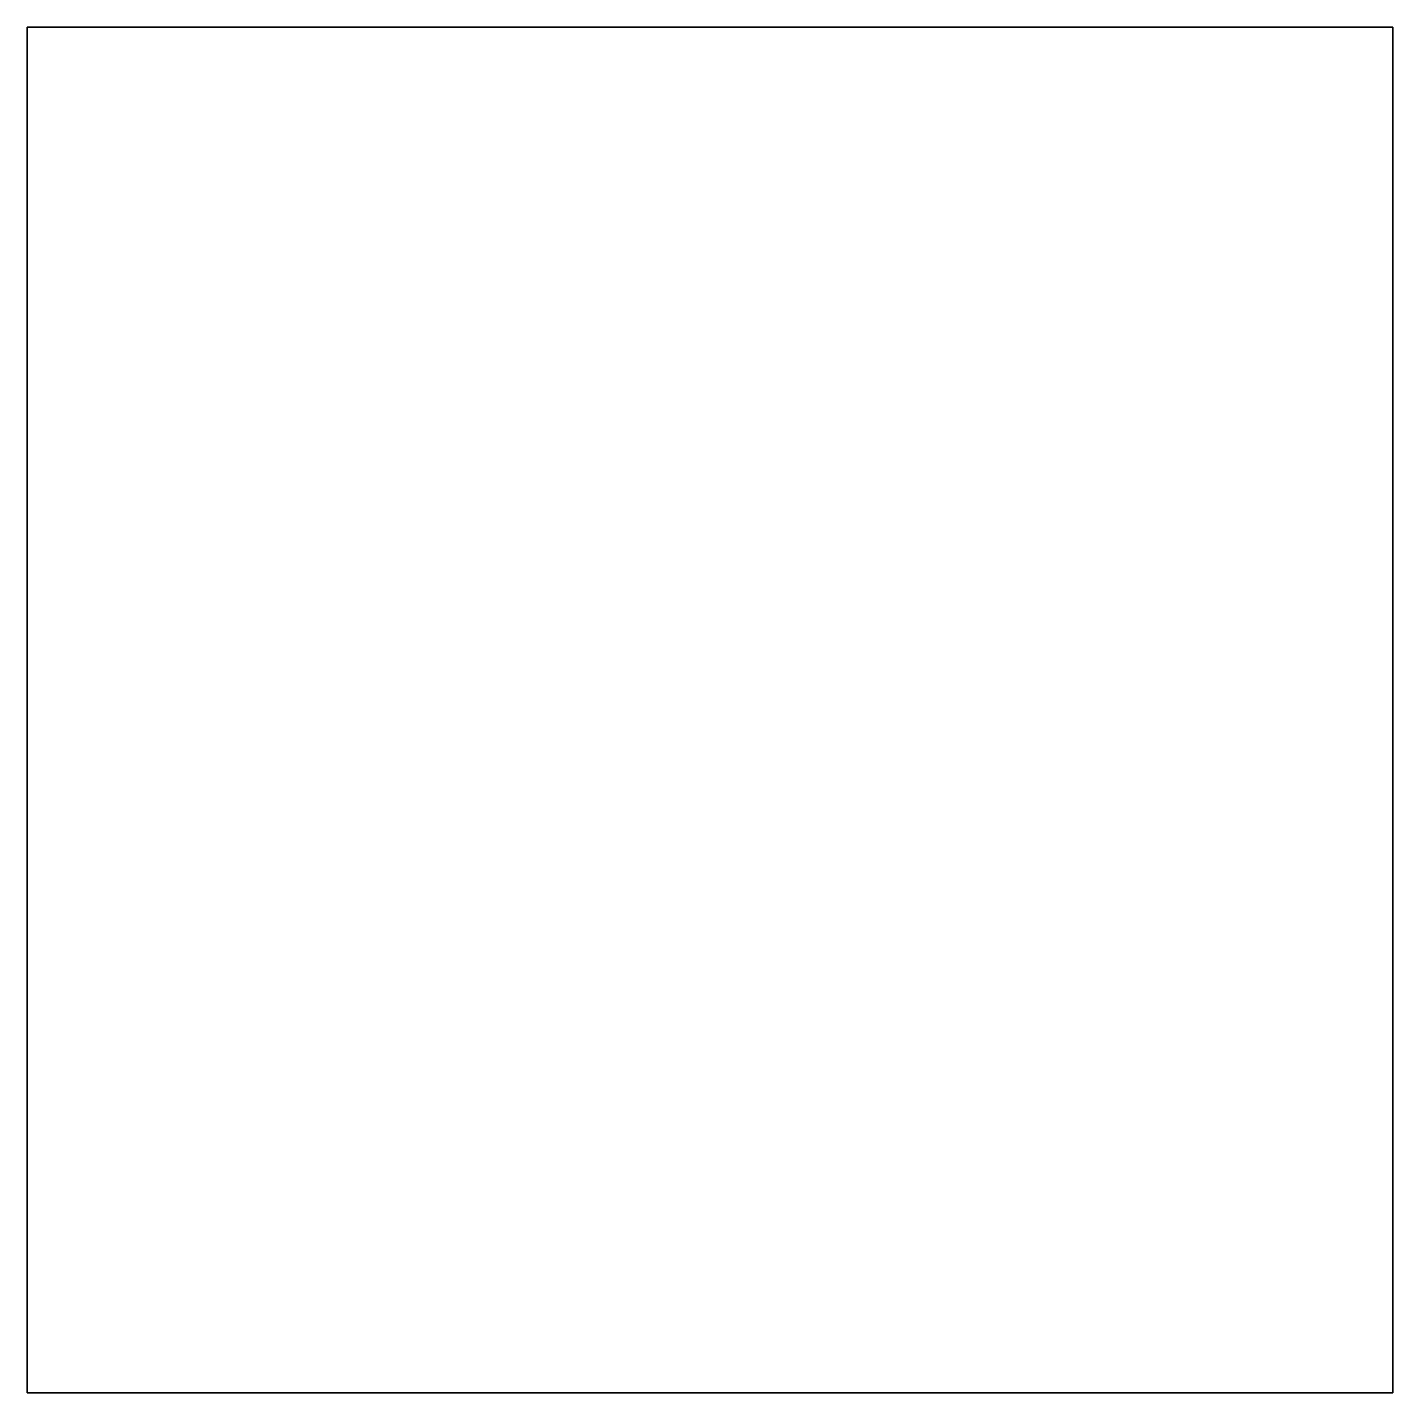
# Model space of a CAD drawing. Header units: millimetres. Extents: x -6 to 2, y -4 to 12.
# Drawn here: x 0 to 1, y 11 to 12 of the extents above; entities that cross this region are included whole.
import ezdxf

# ---------------------------------------------------------------- set-up
doc = ezdxf.new("R2010")
doc.units = ezdxf.units.MM

msp = doc.modelspace()

# ---------------------------------------------------------------- linework, layer by layer
for points in [[(1, 12, 1), (1, 12), (0, 12), (0, 12, 1)], [(1, 12), (1, 11), (0, 11), (0, 12)], [(0, 12), (0, 11), (0, 11, 1), (0, 12, 1)], [(0, 12, 1), (0, 11, 1), (1, 11, 1), (1, 12, 1)], [(1, 11, 1), (1, 11), (1, 12), (1, 12, 1)], [(0, 11, 1), (0, 11), (1, 11), (1, 11, 1)]]:
    msp.add_3dface(points)

doc.saveas('drawing.dxf')
